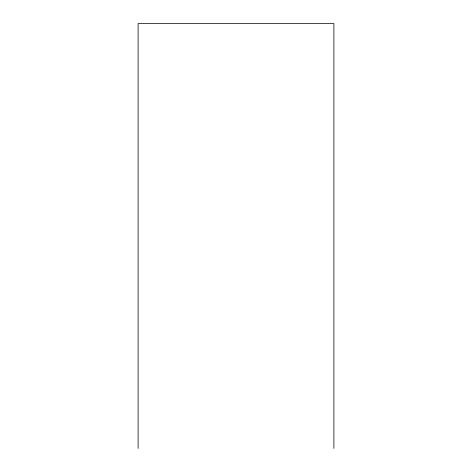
<?xml version="1.0" encoding="UTF-8"?>
<svg xmlns="http://www.w3.org/2000/svg" width="472" height="472" viewBox="0 0 472 472"><rect width="100%" height="100%" fill="white"/><g stroke="black" fill="none" stroke-linecap="round" stroke-linejoin="round"><path stroke-width="0.71" d="M333.887 448.4L333.887 23.6L138.113 23.6L138.113 448.4"/></g></svg>
